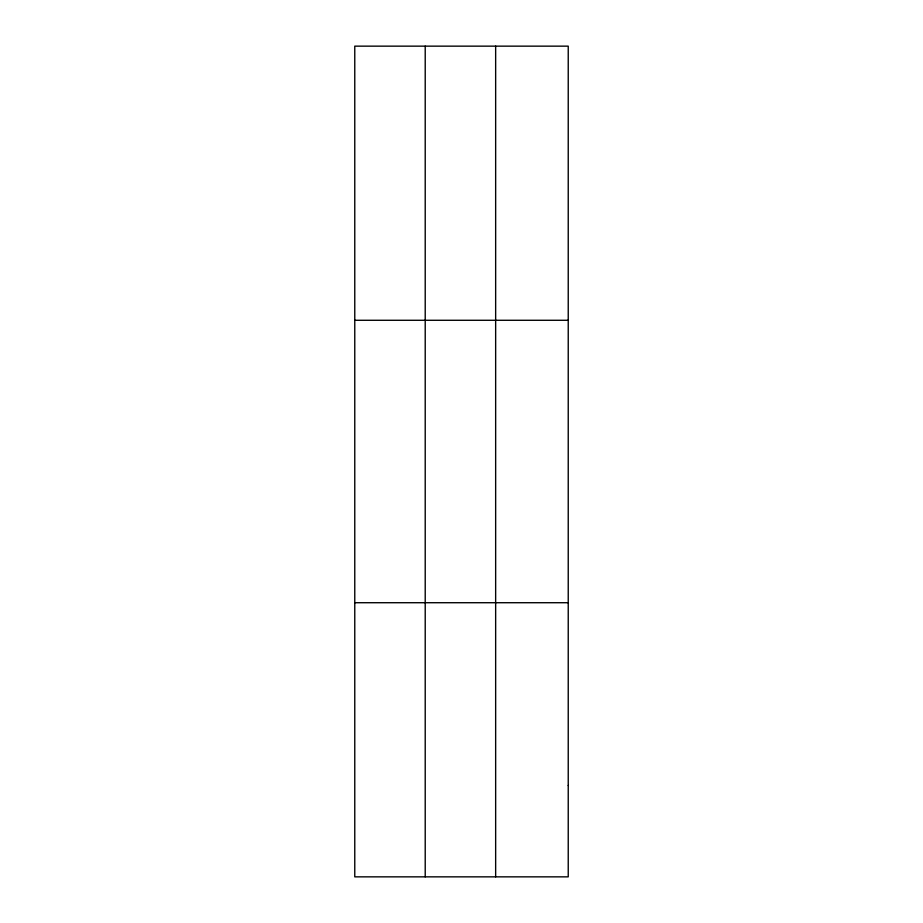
<?xml version="1.0" encoding="UTF-8"?>
<svg xmlns="http://www.w3.org/2000/svg" width="923" height="923" viewBox="0 0 923 923"><rect width="100%" height="100%" fill="white"/><g stroke="black" fill="none" stroke-linecap="round" stroke-linejoin="round"><path stroke-width="1.38" d="M425.215 876.85L425.215 46.15M495.651 876.85L495.651 46.15M354.767 320.281L568.233 320.281M354.767 602.719L568.233 602.719M568.233 785.473L568.233 876.85L354.767 876.85L354.767 46.15L568.233 46.15L568.233 785.473"/></g></svg>
